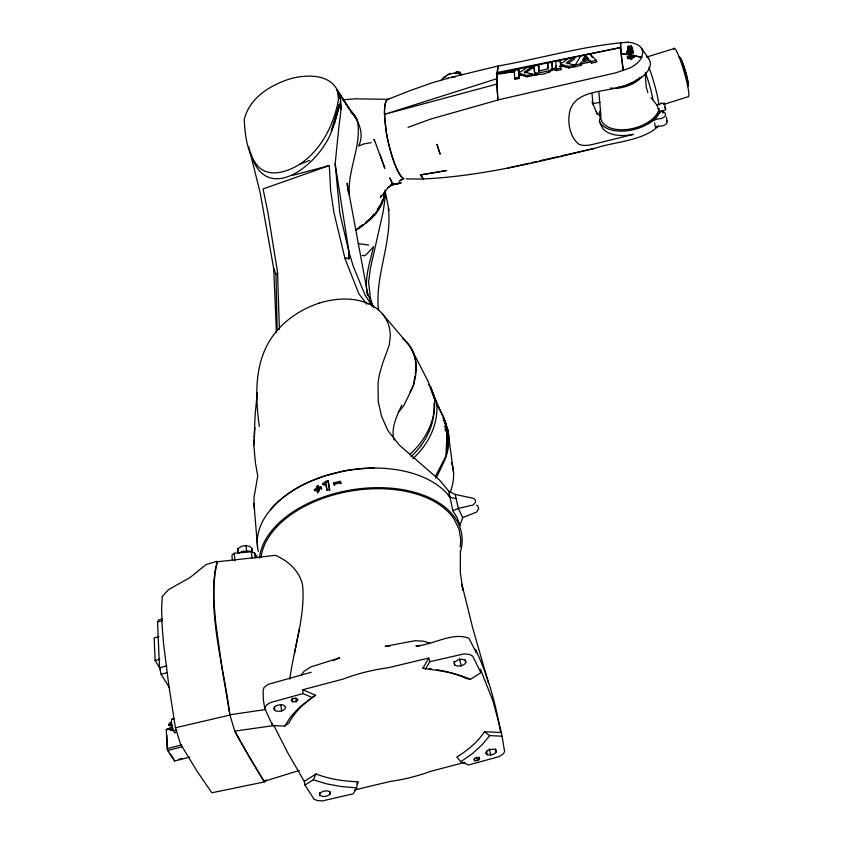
<?xml version="1.0" encoding="UTF-8"?>
<svg xmlns="http://www.w3.org/2000/svg" width="843" height="843" viewBox="0 0 843 843"><rect width="100%" height="100%" fill="white"/><g stroke="black" fill="none" stroke-linecap="round" stroke-linejoin="round"><path stroke-width="1.26" d="M460.404 551.132L460.289 572.502L462.891 589.984M496.158 752.356L496.179 750.144L493.545 749.185L489.794 749.522L486.917 750.976L485.526 753.115L487.296 754.77L490.731 755.022L494.009 754.011L496.158 752.356L495.357 748.71M408.012 127.346L430.373 119.19L497.876 100.022C497.17 88.757 495.642 77.156 498.139 65.996C541.311 58.378 584.083 45.648 627.845 42.182M444.387 426.347L445.452 426.01L445.979 427.433L445.736 425.694L446.916 430.33L446.284 455.42L435.578 476.021M372.501 306.599L365.051 294.955L353.301 266.388L348.97 252.004L348.854 258.696L348.97 252.004L335.156 163.879L338.918 126.524C340.393 114.553 343.575 100.738 337.052 89.695L349.529 109.516M446.916 430.33L446.284 455.42L448.497 434.809L447.728 430.141L444.493 422.322M257.642 547.855L253.912 503.376L254.122 496.738L257.758 476.074L255.418 462.807L253.817 444.841L255.166 414.482L257.284 392.87M627.835 42.203A26.281 14.331 -15.1 0 1 641.439 48.135L642.882 51.834L641.786 57.313A26.281 14.331 -15.1 0 1 630.448 67.703L616.275 72.698L497.865 99.969L496.79 78.747L498.129 65.975L450.194 77.619L455.483 76.797M660.828 103.447L664.316 103.204L663.683 104.469L688.067 96.755A25.269 2.929 73.7 0 0 688.72 96.228L688.826 95.733A25.269 2.929 73.7 0 0 683.652 70.275A25.269 2.929 73.7 0 0 674.653 48.388L646.76 57.039M349.339 195.386C347.084 169.822 362.364 145.481 357.295 120.149L339.023 93.141L339.676 98.115M253.817 444.841L254.143 439.877M254.312 437.401L254.986 427.485M560.363 65.174L560.49 68.188L556.106 69.137L556.338 66.608C550.974 71.908 543.345 75.786 535.431 74.047L534.293 71.718L534.156 66.049L538.487 65.101L538.645 70.317L540.205 70.707L546.549 69.295L547.802 68.199L547.644 63.109L551.986 62.161L552.587 69.263L556.506 70.591L556.317 66.133L556.506 70.591L560.89 69.674L560.363 65.174L562.292 64.753L568.509 66.439L574.726 65.09L575.147 66.671L568.92 67.977L562.692 66.249L560.152 66.397M172.678 718.837L171.54 719.448C171.003 724.126 171.761 729.437 174.912 733.094L175.618 732.019M237.41 551.87L237.768 548.804L241.488 546.317L245.808 545.547L249.939 546.549L252.078 548.656L252.5 552.46M459.424 74.995L459.783 72.182L456.78 71.666L454.788 73.088M414.819 376.031L413.66 385.135L410.025 391.753M415.156 373.428C418.402 360.888 412.901 346.547 402.912 338.591M251.667 551.333L252.078 548.656M340.224 103.541L334.039 124.785L339.308 104.637L331.288 130.654L333.175 126.471L339.308 104.637M289.813 679.195C293.817 648.267 304.955 618.014 302.785 586.507C300.445 571.817 288.664 561.08 275.566 555.337L217.389 561.765L214.954 570.88L213.648 584.03L213.922 601.691L215.608 621.807L222.162 669.184L229.897 714.759L234.786 731.324L239.391 739.848L264.291 781.956L266.283 780.513M686.645 76.565L686.645 76.018M294.428 653.494L299.349 628.836M356.621 787.889L357.969 781.777A104.258 54.626 -10.4 0 1 315.988 773.948L304.312 781.419L304.997 785.065L314.049 799.248L317.748 800.65L322.584 800.85L353.185 793.821L356.621 787.889L341.141 786.519L326.346 783.8L313.311 779.754L304.997 785.065M633.609 52.224L631.871 50.938L629.3 51.096L629.278 49.294L632.735 49.147L632.65 48.346L627.824 48.567L627.34 52.087L627.824 48.567M629.3 51.096L629.51 50.274M380.962 195.513L380.351 197.631L388.18 187.536L393.807 183.542M664.316 103.204L665.685 109.39A3.867 2.213 -14.1 0 1 661.892 111.329A3.867 2.213 -14.1 0 1 658.562 110.18L657.234 105.47L657.677 104.711M448.687 491.016L452.891 510.71L457.243 517.929L459.92 525.568L462.649 517.634L458.329 508.434L455.199 494.419L448.687 491.016L439.361 479.93L399.266 445.051L387.822 430.425L381.51 416.147L378.244 401.595L378.012 382.901L379.382 374.714L382.501 363.691L389.213 345.187L390.277 336.452A67.493 46.839 -26.6 0 0 368.981 303.912M189.791 757.14L174.501 761.018L174.786 760.26M449.93 492.934C453.766 483.345 455.209 472.217 451.353 462.417M333.175 126.471C324.039 161.529 265.861 209.075 250.561 152.678M630.817 83.172C611.481 94.047 570.996 86.123 568.993 116.629C567.992 126.06 571.396 139.084 579.32 144.501C583.957 146.208 589.004 145.312 593.662 144.195L633.283 134.374L630.079 134.964A32.34 19.178 -15.1 0 1 605.938 131.434L603.272 129.137L600.774 124.954L599.362 121.044L600.258 117.535L598.888 114.522A32.245 18.377 -14.9 0 1 600.522 110.285M313.311 779.754L315.988 773.948M401.784 405.051C397 415.852 390.615 427.865 394.06 439.983M535.02 72.751L537.823 73.193L548.867 70.833L551.554 69.115L552.186 67.83L551.986 62.161M169.728 688.173L161.139 674.337L159.527 667.867L157.536 621.965L158.61 619.911L162.235 619.099M365.061 223.374L371.173 218.748L374.808 214.817L380.341 205.197A52.803 33.72 -24.1 0 0 382.364 200.392M501.416 732.514L484.483 731.713A104.258 54.626 -10.4 0 1 456.822 757.025L460.815 761.682L468.445 764.98L499.172 756.624L503.166 753.969L504.62 751.587L501.416 732.514L493.092 701.292L480.405 669.173L480.879 672.661L470.373 679.374C455.389 672.44 438.94 670.659 422.87 668.288L428.792 658.035L388.086 667.782A107.461 56.302 -10.4 0 0 343.059 679.11L302.816 689.732L302.974 693.589L312.142 697.54L315.588 695.264L302.816 689.732M356.737 783.916L357.969 781.777M425.557 669.015L429.793 661.713L428.792 658.035M580.827 65.459L581.765 63.857L581.354 62.256L590.089 60.359L591.617 63.109L596.728 62.003L596.328 60.39L589.921 53.868L580.679 55.891L575.316 64.964L575.727 66.544L580.827 65.459L580.405 63.857L581.354 62.256M584.42 57.029L582.502 60.285L588.709 58.936L586.422 56.597L584.42 57.029L584.831 58.631L583.556 60.801M315.588 695.264A104.258 54.626 -10.4 0 0 289.054 722.872L284.713 726.097L272.605 725.538L264.702 708.32L266.831 704.716L270.793 702.451L302.974 693.589M390.667 185.239L391.247 184.269L393.955 183.468L388.18 187.536M284.713 726.097L291.077 716.276L299.528 707.224L312.142 697.54M420.625 446.063C429.435 434.219 434.872 420.088 434.029 405.146L433.839 403.576M599.362 121.044A32.245 18.377 -14.9 0 0 648.667 123.499L653.915 120.149L660.396 111.434M660.49 111.792L653.915 120.149L658.025 118.852A5.68 3.267 -14.2 0 0 665.043 116.039A5.68 3.267 -14.2 0 0 662.872 112.077L661.723 110.739M465.336 659.774L465.863 662.303L464.493 664.21L461.237 665.854L457.338 666.054L454.598 664.958L453.85 661.333M300.951 675.57L304.038 671.334L310.582 667.024L339.782 657.761L332.985 660.691M365.851 222.088L370.899 218.116L373.807 214.143M377.432 209.169L380.341 205.197M441.058 80.601L443.344 77.567L448.36 74.521A16.597 13.941 2.7 0 1 462.691 74.658M501.985 736.192L489.709 735.623L482.154 744.769L472.386 753.653L460.815 761.682M270.498 509.72L271.636 508.392A101.244 62.097 -9.7 0 1 308.928 481.964L324.85 475.842L343.533 471.047A101.339 62.161 -9.7 0 1 450.057 497.275L456.116 498.645M632.861 53.804L633.493 53.098M171.677 721.956L168.779 725.159L172.183 726.561L173.226 729.764L170.549 730.596L169.327 728.204L171.719 727.941M296.188 701.703L297.927 699.922L297.263 698.794L295.018 698.246L292.595 698.921L291.193 700.385L292.595 701.808L296.188 701.703L295.788 698.015M638.731 78.294L639.342 77.672M654.6 122.857L655.443 127.367L656.613 126.313M309.581 160.486L299.676 164.301C287.663 171.761 269.012 178.326 257.716 165.997C247.062 153.194 244.976 135.438 244.27 119.474C249.465 97.598 271.077 84.521 291.351 78.473C306.546 74.616 328.686 73.731 337.158 89.769L338.528 98.768L338.064 102.14C332.901 126.376 320.93 150.096 299.866 164.174M277.157 330.245L275.956 274.386L277.663 273.016L267.895 212.383L263.069 188.948L329.328 165.565L330.614 190.339L333.923 212.499L344.819 257.905L348.854 258.696L344.734 257.947L358.865 293.807L366.821 304.249M275.956 274.386L277.663 273.016M322.743 483.861L325.577 481.416L328.022 480.647L328.496 481.501L326.051 482.259L323.227 484.704L322.743 483.861L324.197 485.168L325.893 483.713L327.179 490.11M370.899 218.116L374.808 214.817M627.635 53.783L627.002 52.203L630.806 52.54L631.502 51.518L630.438 50.654L627.118 51.117M256.388 555.411L256.778 557.845L254.691 553.103L251.383 551.765L234.291 553.261L231.962 555.2L232.394 560.173M319.845 795.381L319.76 793.126L323.459 791.145L327.843 790.913L330.203 792.294L330.224 793.916C327.6 796.582 323.048 797.446 319.845 795.381L319.518 792.852M356.768 229.233L362.827 224.47M648.657 123.489L655.938 117.788M636.96 79.653L633.114 82.393L626.001 85.459A22.561 12.455 -15.1 0 1 618.288 87.103M356.905 229.528L363.017 224.912M275.029 725.391L234.881 731.113L250.002 758.394L264.133 781.324L266.146 779.901M567.529 63.752L574.62 58.915L574.294 57.282L566.106 62.919L574.726 65.09M524.778 73.246L524.42 72.003L532.639 66.376L533.008 67.682L525.695 72.624M174.501 761.018L167.567 750.47L167.125 748.626L166.261 729.522L170.497 728.257M444.156 77.714L445.884 76.713M477.37 760.66L479.477 759.501L479.393 758.11L476.99 757.594L474.525 758.51L473.734 759.659L474.757 760.734L477.37 760.66L476.379 757.014M281.646 710.976L284.586 709.385L285.745 707.119L283.174 704.906L278.274 704.99L275.282 706.297L273.543 708.489L274.807 710.501L277.495 711.323L281.646 710.976L280.782 704.516M392.975 184.817L392.027 184.87L401.005 182.931L392.353 184.722M400.952 180.212L402.648 178.842M661.418 103.215L658.752 104.848A25.237 2.434 73.6 0 0 648.91 67.198M401.089 180.16L399.255 180.96L403.102 179.095L402.353 178.832M447.928 74.658L450.636 73.478M452.891 510.71L458.329 508.434L473.239 504.946L475.6 502.059L475.22 499.825L473.534 498.361L455.199 494.419M317.01 489.952L317.769 492.797L317.01 489.952L314.66 490.9L314.45 489.404L316.799 488.455L316.525 486.474L318.296 485.789L319.054 488.624L321.446 487.739L320.962 486.896L318.58 487.77L319.054 488.624M316.525 486.474L317.284 489.309L314.945 490.257L314.45 489.404M171.73 722.272L169.411 723.21L168.779 725.159L171.087 724.242M462.649 517.634L476.548 512.091L478.624 508.835L477.897 506.011L476.548 505.136M317.01 487.317L318.78 486.632M317.284 491.954L319.065 491.258L318.78 489.267L321.172 488.382L320.962 486.896M319.518 302.995C299.012 309.729 280.118 322.995 269.033 341.794C254.112 367.211 255.545 398.307 259.328 426.463M173.057 729.543L171.055 730.27L173.479 730.27M447.075 78.589L448.919 77.967L432.617 82.677L410.92 90.285L387.401 99.569A42.687 8.894 77.9 0 0 384.513 114.332L386.421 133.162A42.698 8.894 77.9 0 0 402.438 177.936L403.312 178.611M496.79 78.747L384.513 114.332L496.885 84.079M443.471 420.404L444.524 420.077L446.453 426.231L443.313 416.779L445.336 422.48L444.282 422.817M443.334 420.878L444.387 420.541M445.062 427.095L446.126 426.758M445.304 428.834L446.368 428.497M445.041 429.087L446.116 428.75L445.452 426.01M445.431 430.151L446.495 429.814L447.011 431.237M445.81 430.257L446.874 429.919M445.157 430.868L446.232 430.531L446.116 428.75M328.686 482.776L329.803 490.447L329.318 489.604L326.863 490.373L325.893 483.713M264.133 781.324L299.423 770.418M655.443 127.367L659.553 126.113A5.574 3.224 -14.1 0 0 665.527 124.437A5.574 3.224 -14.1 0 0 666.729 120.644M311.246 672.271L268.274 684.305L263.996 687.498L263.142 690.385L263.269 699.132L264.702 708.32M161.139 674.337L167.146 672.609M159.527 667.867L166.861 665.833M157.536 621.965L162.309 620.638M171.54 719.448L173.953 718.784M392.027 184.87L394.924 184.08M173.226 730.902L176.851 729.922M292.5 175.397L329.328 165.565M465.009 762.325L430.857 771.261A107.461 56.302 -10.4 0 1 389.961 781.493L354.292 790.039M397.443 183.479L395.883 183.816L401.005 182.931L400.046 182.994M167.567 750.47L182.151 746.782M158.863 636.75L154.174 637.93L155.101 660.48L160.465 669.173M155.101 660.48L159.854 659.289M167.789 729.585L170.212 728.974M167.125 748.626L181.73 744.927M178.611 759.301L182.436 758.352M333.849 482.86L334.545 485.199L333.849 482.86L340.193 481.3L340.888 483.64L340.193 481.3M334.07 484.346L340.414 482.786M406.147 178.832L423.418 179.137L420.52 174.954L446.748 170.518L420.52 174.912L423.355 178.969C481.406 176.187 538.066 161.951 594.336 148.41C613.662 142.003 635.538 141.708 653.051 130.496A31.749 18.24 -14.8 0 0 658.309 125.881M334.323 483.713L340.656 482.154M166.261 729.522L170.086 728.594M397.148 183.995L398.644 183.648M175.439 727.783L229.833 715.064C223.795 664.463 206.145 612.218 217.273 561.259L206.135 564.536L190.191 577.434L168.558 589.647L162.256 596.475L161.635 608.182L162.088 625.464L163.605 644.031L168.821 685.412L175.439 727.783L180.518 744.011L196.64 770.555L211.804 792.778L264.291 781.956M429.793 661.713L464.082 653.883L469.656 654.484L472.681 656.139L480.879 672.661M507.739 168.063L529.383 163.152M531.933 162.573L537.033 161.413M539.573 160.834L558.677 156.503M561.227 155.923L594.336 148.41M537.655 74.511L527.012 76.797L520.963 75.048L519.046 75.448L519.077 78.473L514.725 79.39L514.335 70.38L518.645 69.442L519.003 71.486M532.639 66.376L526.527 67.714L520.7 71.855L518.677 72.298L519.025 73.51M560.627 63.636L560.152 60.38L555.79 61.328L556.106 69.137M574.294 57.282L568.108 58.641L562.323 62.782L560.268 63.236L560.152 60.38M584.831 58.631L586.833 58.188L588.351 59.758M519.077 78.473L518.687 74.247L520.605 73.826L526.654 75.543L532.808 74.205L533.176 75.501L538.097 74.584L537.823 73.193M514.378 78.209L518.719 77.261M575.316 64.964L580.405 63.857M591.217 61.507L596.328 60.39M581.765 63.857L590.5 61.96L591.617 63.109M517.971 70.854L519.003 70.643M531.901 67.914L533.008 67.682M538.192 66.586L538.867 66.439L538.487 65.101M560.764 66.66L562.692 66.249L562.292 64.753M629.068 50.116L632.977 50.591L633.272 52.097L630.069 53.478L627.002 52.203M395.883 183.816L397.885 183.405M497.043 72.561L620.459 47.587L620.596 42.361L621.491 58.072L623.304 70.664L620.459 47.587L496.97 73.467L514.683 71.56L514.335 70.38M598.888 114.522L599.984 114.321M592.26 103.742L600.026 102.351M496.97 74.374L514.683 71.56M628.404 46.228L631.491 46.08L631.776 47.84L631.723 47.082L628.14 47.25M229.897 714.759L265.851 709.5M627.234 53.183L630.121 53.604L629.837 52.614M390.309 645.875L385.135 646.339L415.083 640.712L423.618 641.207L429.782 643.251M342.342 99.874L355.567 98.81L388.065 99.316M627.382 56.723L629.879 56.534L630.111 57.524L627.614 57.703L627.382 56.723L627.74 58.81L627.614 57.703M627.519 57.809L630.016 57.63L630.248 58.631M374.345 468.034C353.512 468.445 332.7 472.185 313.364 480.057A101.339 62.161 -9.7 0 0 258.337 551.427M560.079 66.407L562.576 66.27M629.879 56.534L629.7 54.985L631.365 54.9L641.786 57.313L621.207 53.604L631.365 54.9L631.786 57.44L634.326 57.377L634.094 56.376L631.555 56.439L631.365 54.9M629.7 54.985L629.932 55.975L631.597 55.891M630.016 57.63L630.227 59.295L631.902 59.21L631.692 57.545L634.231 57.482L634.094 56.376M358.191 243.627L368.686 245.081M419.529 646.107L415.884 645.938C433.386 644.937 451.911 631.839 468.908 638.204L476.253 652.619L475.473 649.447C487.939 675.433 495.779 703.599 500.531 731.903M371.278 142.657L364.239 143.816L358.486 146.071C364.524 135.186 359.287 120.212 350.814 112.161M610.564 88.041L614.958 88.336A24.205 13.362 -15.1 0 0 642.039 76.428M470.373 679.374L465.958 678.415A104.258 54.626 -10.4 0 0 436.558 669.732M572.924 66.091L575.147 66.671M524.42 72.003L532.808 74.205M362.174 255.313L364.208 255.851L366.294 254.639L373.481 246.767C369.951 262.753 363.776 278.959 367.611 295.482M630.722 51.655L631.607 52.055L631.154 53.488L630.806 52.54M252.584 552.597L250.677 551.185L242.605 551.269L238.348 553.293L237.768 548.804M484.483 731.713L489.709 735.623M650.996 97.714L657.234 105.47M592.155 57.335L589.921 53.868M428.687 384.724L430.478 386.663L439.898 410.225L436.632 403.523L430.478 386.663M382.364 313.838L406.927 342.669M169.327 728.204L170.476 729.585M448.139 494.873L450.025 497.275M535.431 74.047L534.673 73.046L534.156 66.049M641.449 48.104L648.741 58.694M596.264 111.497L597.339 114.269L591.997 101.634M167.462 749.469L168.874 751.608M170.275 753.747L173.784 759.1M339.023 93.141L349.529 109.527M304.312 781.419L287.758 752.82L273.838 725.486M318.78 489.267L319.265 490.11M316.799 488.455L317.284 489.309M321.172 488.382L321.657 489.235L321.446 487.739M337.052 89.695L340.214 98.157M441.49 413.207L442.965 416.073L436.632 403.523L436.822 405.009C437.77 420.499 432.196 435.167 423.07 447.475A76.755 56.081 -27.1 0 1 412.88 458.74M410.056 346.252L428.244 381.658L434.566 399.951C435.515 415.483 429.909 430.172 420.762 442.491A77.04 56.102 -27.1 0 1 409.55 454.704M459.783 72.182L461.068 74.901M664.727 107.293L665.685 109.39M685.791 73.172L686.539 75.491M465.863 662.303L464.946 660.09L461.901 659.289L458.318 659.721L454.461 662.103L454.598 664.958M248.717 146.798L260.255 193.1L273.68 268.443L276.072 274.396M687.498 82.73L687.972 83.657L687.382 80.865M374.703 140.823L384.819 168.337L380.256 154.87M366.716 290.856L372.311 305.998M680.722 59.147L681.123 60.296M446.232 430.531L446.621 431.595L446.495 429.814M683.557 67.05L683.157 65.859M440.615 411.173L440.994 412.248M647.877 92.709L646.159 86.818L645.222 73.626M373.607 307.453L370.562 299.012L368.56 282.078L370.362 268.485L383.207 211.53L385.23 197.083L384.661 192.193M645.443 72.34L649.121 83.72A20.801 1.949 73.6 0 1 652.461 96.945L652.935 99.674M444.524 420.077L445.336 422.48M631.555 49.937L631.871 50.938M631.27 50.949L631.607 52.055M388.338 208.147C392.385 241.625 375.43 274.059 378.286 307.885L378.749 310.34M538.645 70.317L539.014 71.529L538.867 66.439M684.126 67.904L685.675 73.078M685.812 74.553L686.002 75.196M518.687 74.247L519.046 75.448M520.605 73.826L520.963 75.048M526.654 75.543L527.012 76.797M629.057 52.35L629.342 53.362M547.644 63.109L548.161 68.978M560.49 68.188L560.89 69.674M568.509 66.439L568.92 67.977M590.089 60.359L590.5 61.96M586.422 56.597L586.833 58.188M548.867 70.833L549.215 72.213M349.034 252.268L339.866 213.363L335.156 163.879M631.692 57.545L631.923 58.546M628.193 48.019L627.909 46.26L627.961 47.029L631.544 46.839L631.491 46.08M628.604 51.107L629.036 52.94M489.298 748.89L490.731 755.022M631.555 56.439L631.786 57.44M459.477 658.246L461.237 665.854M662.166 110.296L662.735 112.836M486.485 751.05L487.296 754.77M459.414 523.197L459.92 525.568M683.915 67.029L682.904 63.994L682.862 64.658M478.961 757.056L479.477 759.501M384.945 190.023L389.044 210.423M686.95 78.093L687.793 82.34M551.554 69.115L551.838 70.633M367.653 293.849L347.116 183.226L348.159 192.151M666.318 117.008L667.129 121.655M245.808 545.547L246.841 551.638M462.86 590.205L461.89 584.325L472.723 628.024L487.76 680.47A105.628 56.47 -10.1 0 1 488.434 682.841M272.268 723.22L272.605 725.538M328.022 480.647L329.318 489.604M662.767 110.581L663.083 112.846M318.296 485.789L318.58 487.77M447.802 429.846L453.629 473.503M329.887 791.429L330.224 793.916M340.161 101.855L341.141 109.327M629.932 55.975L630.111 57.524M474.472 758.3L474.757 760.734M292.142 697.92L292.595 701.808M274.407 706.824L274.807 710.501M171.93 724.263L172.183 726.561M253.912 503.376L254.575 509.72M592.007 93.731L593.093 104.427M251.383 551.765L251.983 557.94M254.691 553.103L255.155 558.055M234.291 553.261L234.934 560.7M598.815 91.392L600.859 114.975A30.042 17.134 -14.9 0 0 626.981 129.485A30.042 17.134 -14.9 0 0 659.268 108.441M273.68 268.443L276.43 332.679M166.819 735.117L167.346 746.866M496.875 85.006L496.917 86.313M277.547 273.016L279.412 329.434M518.645 69.442L518.677 72.298M646.391 56.007A30.875 17.65 -15.4 0 1 650.28 62.898A30.875 16.302 -15 0 1 630.827 83.183M384.408 193.089A52.814 33.878 -22.2 0 1 374.819 214.828M420.678 446.073A74.173 54.194 -27.1 0 1 411.026 456.758M350.224 110.623A55.807 33.973 -24 0 1 357.295 120.149M352.363 113.036A55.427 33.741 -24 0 1 355.525 117.272M404.06 178.684A42.192 8.788 77.9 0 1 387.106 136.735A42.161 8.788 77.9 0 1 388.802 99.337M384.471 192.014A53.299 34.036 -24.1 0 1 355.356 230.455M319.529 303.069A67.577 46.797 -26.6 0 1 368.949 303.944M402.785 338.391A76.565 54.426 -26.9 0 1 411.458 389.982L403.744 405.715A78.209 55.585 -26.9 0 1 398.286 412.227M259.433 558.108A102.424 61.908 -9.8 0 1 373.67 487.728A102.424 61.908 -9.8 0 1 460.32 552.197M435.652 478.086A75.09 55.923 -27.3 0 0 437.18 476.063L444.64 460.362A73.689 54.879 -27.3 0 0 442.954 417.696M679.015 57.103A15.437 1.812 73.7 0 1 682.493 63.214M688.109 85.301A15.437 1.812 73.7 0 1 687.846 86.618M679.49 57.356A15.048 1.77 73.7 0 1 684.116 66.766L684.484 67.883A15.048 1.77 73.7 0 1 688.057 81.971L688.173 82.751A15.048 1.77 73.7 0 1 687.34 85.691M673.652 49.526A25.269 2.929 73.7 0 1 674.337 48.241M460.109 547.023A100.886 60.97 -9.8 0 0 460.657 538.688L458.898 528.709L453.682 518.445A100.886 60.97 -9.8 0 0 345.535 492.017A100.886 60.97 -9.8 0 0 261.035 557.644M422.87 668.288A104.258 54.626 -10.4 0 1 425.42 668.457M429.203 668.794A104.258 54.626 -10.4 0 1 431.69 669.068M456.78 71.666L455.547 73.604L458.223 72.783L456.78 71.666M389.835 178.073L392.733 184.069L389.835 178.073M374.555 140.929L374.092 139.453L374.555 140.929M440.078 154.016L436.969 144.438L440.078 154.016"/></g></svg>
